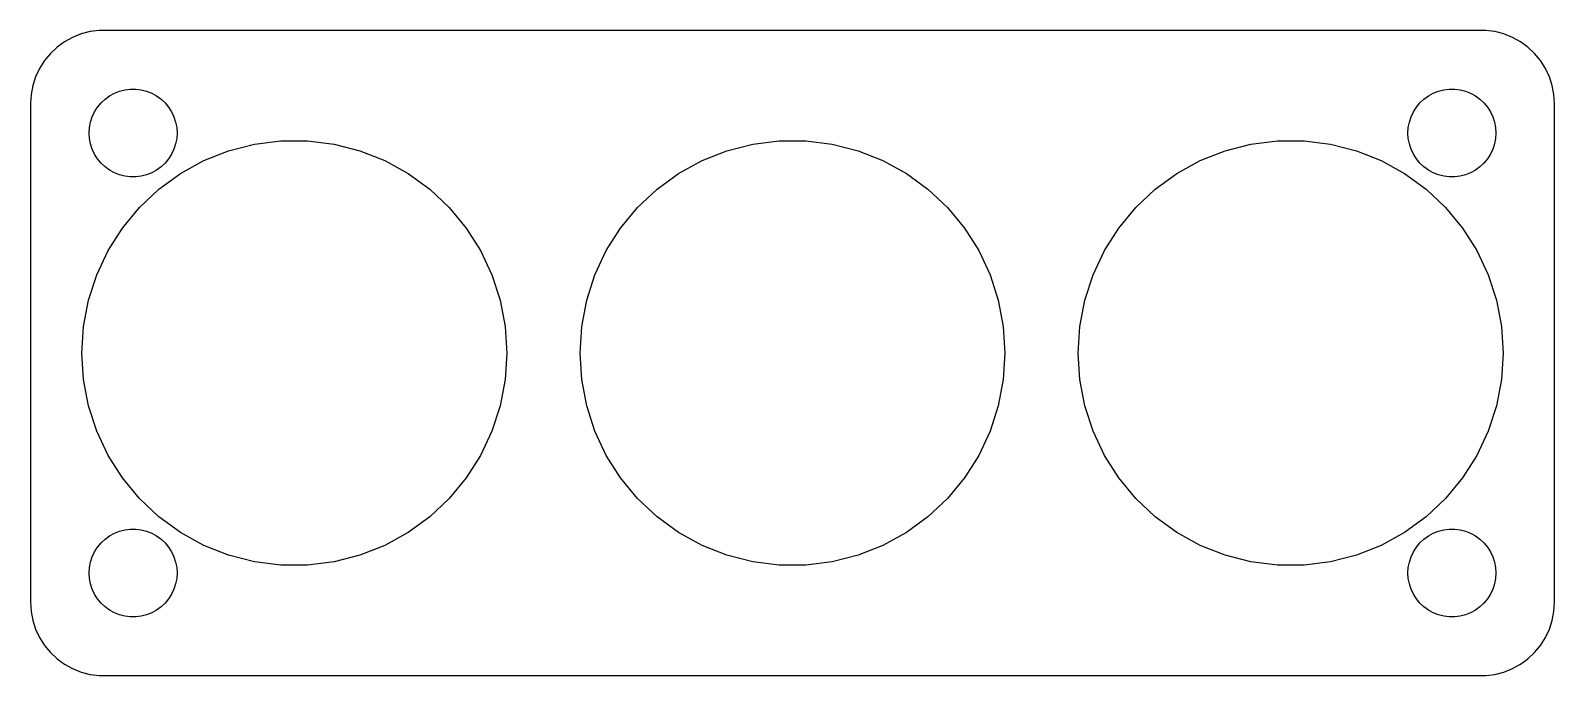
# Model space of a CAD drawing. Header units: metres. Extents: x -52 to 52, y 32 to 76.
import ezdxf

# ---------------------------------------------------------------- set-up
doc = ezdxf.new("R2010")
doc.units = ezdxf.units.M

msp = doc.modelspace()

# ---------------------------------------------------------------- linework, layer by layer
for p, q in [((-47.3139, 75.9901), (-47.9369, 75.9114)), ((47.3139, 75.9901), (-47.3139, 75.9901)), ((47.9369, 75.9114), (47.3139, 75.9901)), ((-49.6791, 75.2216), (-50.1871, 74.8526)), ((-49.1289, 75.5241), (-49.6791, 75.2216)), ((-48.5451, 75.7553), (-49.1289, 75.5241)), ((-47.9369, 75.9114), (-48.5451, 75.7553)), ((48.5451, 75.7553), (47.9369, 75.9114)), ((49.1289, 75.5241), (48.5451, 75.7553)), ((49.6791, 75.2216), (49.1289, 75.5241)), ((50.1871, 74.8526), (49.6791, 75.2216)), ((-51.0451, 73.9389), (-51.3815, 73.4088)), ((-50.6448, 74.4227), (-51.0451, 73.9389)), ((-50.1871, 74.8526), (-50.6448, 74.4227)), ((50.6448, 74.4227), (50.1871, 74.8526)), ((51.0451, 73.9389), (50.6448, 74.4227)), ((51.3815, 73.4088), (51.0451, 73.9389)), ((-51.6489, 72.8406), (-51.8429, 72.2434)), ((-51.3815, 73.4088), (-51.6489, 72.8406)), ((51.6489, 72.8406), (51.3815, 73.4088)), ((51.8429, 72.2434), (51.6489, 72.8406)), ((-51.8429, 72.2434), (-51.9606, 71.6267)), ((-46.2773, 71.7145), (-45.927, 71.8532)), ((-45.927, 71.8532), (-45.5621, 71.9469)), ((-45.5621, 71.9469), (-45.1884, 71.9941)), ((-45.1884, 71.9941), (-44.8116, 71.9941)), ((-44.8116, 71.9941), (-44.4379, 71.9469)), ((-44.4379, 71.9469), (-44.0729, 71.8532)), ((-44.0729, 71.8532), (-43.7227, 71.7145)), ((43.7227, 71.7145), (44.0729, 71.8532)), ((44.0729, 71.8532), (44.4379, 71.9469)), ((44.4379, 71.9469), (44.8116, 71.9941)), ((44.8116, 71.9941), (45.1884, 71.9941)), ((45.1884, 71.9941), (45.5621, 71.9469)), ((45.5621, 71.9469), (45.927, 71.8532)), ((45.927, 71.8532), (46.2773, 71.7145)), ((51.9606, 71.6267), (51.8429, 72.2434)), ((-51.9606, 71.6267), (-52, 71)), ((-52, 71), (-52, 37)), ((-47.6289, 70.4453), (-47.427, 70.7634)), ((-47.427, 70.7634), (-47.1869, 71.0536)), ((-47.1869, 71.0536), (-46.9123, 71.3115)), ((-46.9123, 71.3115), (-46.6075, 71.533)), ((-46.6075, 71.533), (-46.2773, 71.7145)), ((-43.7227, 71.7145), (-43.3925, 71.533)), ((-43.3925, 71.533), (-43.0877, 71.3115)), ((-43.0877, 71.3115), (-42.8131, 71.0536)), ((-42.8131, 71.0536), (-42.5729, 70.7634)), ((-42.5729, 70.7634), (-42.3711, 70.4453)), ((42.3711, 70.4453), (42.5729, 70.7634)), ((42.5729, 70.7634), (42.8131, 71.0536)), ((42.8131, 71.0536), (43.0877, 71.3115)), ((43.0877, 71.3115), (43.3925, 71.533)), ((43.3925, 71.533), (43.7227, 71.7145)), ((46.2773, 71.7145), (46.6075, 71.533)), ((46.6075, 71.533), (46.9123, 71.3115)), ((46.9123, 71.3115), (47.1869, 71.0536)), ((47.1869, 71.0536), (47.427, 70.7634)), ((47.427, 70.7634), (47.6289, 70.4453)), ((52, 71), (51.9606, 71.6267)), ((52, 37), (52, 71)), ((-47.9763, 69.376), (-47.9057, 69.7461)), ((-47.9057, 69.7461), (-47.7893, 70.1044)), ((-47.7893, 70.1044), (-47.6289, 70.4453)), ((-42.3711, 70.4453), (-42.2107, 70.1044)), ((-42.2107, 70.1044), (-42.0942, 69.7461)), ((-42.0942, 69.7461), (-42.0237, 69.376)), ((42.0237, 69.376), (42.0942, 69.7461)), ((42.0942, 69.7461), (42.2107, 70.1044)), ((42.2107, 70.1044), (42.3711, 70.4453)), ((47.6289, 70.4453), (47.7893, 70.1044)), ((47.7893, 70.1044), (47.9057, 69.7461)), ((47.9057, 69.7461), (47.9763, 69.376)), ((-48, 69), (-47.9763, 69.376)), ((-47.9763, 68.624), (-48, 69)), ((-42.0237, 69.376), (-42, 69)), ((-42, 69), (-42.0237, 68.624)), ((42, 69), (42.0237, 69.376)), ((42.0237, 68.624), (42, 69)), ((47.9763, 69.376), (48, 69)), ((48, 69), (47.9763, 68.624)), ((-47.9057, 68.2539), (-47.9763, 68.624)), ((-47.7893, 67.8956), (-47.9057, 68.2539)), ((-47.6289, 67.5547), (-47.7893, 67.8956)), ((-42.2107, 67.8956), (-42.3711, 67.5547)), ((-42.0942, 68.2539), (-42.2107, 67.8956)), ((-42.0237, 68.624), (-42.0942, 68.2539)), ((-40.1738, 67.12), (-38.4807, 67.7903)), ((-38.4807, 67.7903), (-36.717, 68.2432)), ((-36.717, 68.2432), (-34.9105, 68.4714)), ((-34.9105, 68.4714), (-33.0895, 68.4714)), ((-33.0895, 68.4714), (-31.283, 68.2432)), ((-31.283, 68.2432), (-29.5192, 67.7903)), ((-29.5192, 67.7903), (-27.8262, 67.12)), ((-6.1738, 67.12), (-4.48074, 67.7903)), ((-4.48074, 67.7903), (-2.71703, 68.2432)), ((-2.71703, 68.2432), (-0.91046, 68.4714)), ((-0.91046, 68.4714), (0.91046, 68.4714)), ((0.91046, 68.4714), (2.71703, 68.2432)), ((2.71703, 68.2432), (4.48074, 67.7903)), ((4.48074, 67.7903), (6.1738, 67.12)), ((27.8262, 67.12), (29.5192, 67.7903)), ((29.5192, 67.7903), (31.283, 68.2432)), ((31.283, 68.2432), (33.0895, 68.4714)), ((33.0895, 68.4714), (34.9105, 68.4714)), ((34.9105, 68.4714), (36.717, 68.2432)), ((36.717, 68.2432), (38.4807, 67.7903)), ((38.4807, 67.7903), (40.1738, 67.12)), ((42.0942, 68.2539), (42.0237, 68.624)), ((42.2107, 67.8956), (42.0942, 68.2539)), ((42.3711, 67.5547), (42.2107, 67.8956)), ((47.7893, 67.8956), (47.6289, 67.5547)), ((47.9057, 68.2539), (47.7893, 67.8956)), ((47.9763, 68.624), (47.9057, 68.2539)), ((-47.427, 67.2366), (-47.6289, 67.5547)), ((-47.1869, 66.9464), (-47.427, 67.2366)), ((-46.9123, 66.6884), (-47.1869, 66.9464)), ((-46.6075, 66.467), (-46.9123, 66.6884)), ((-43.0877, 66.6884), (-43.3925, 66.467)), ((-42.8131, 66.9464), (-43.0877, 66.6884)), ((-42.5729, 67.2366), (-42.8131, 66.9464)), ((-42.3711, 67.5547), (-42.5729, 67.2366)), ((-41.7695, 66.2428), (-40.1738, 67.12)), ((-27.8262, 67.12), (-26.2305, 66.2428)), ((-7.76949, 66.2428), (-6.1738, 67.12)), ((6.1738, 67.12), (7.76949, 66.2428)), ((26.2305, 66.2428), (27.8262, 67.12)), ((40.1738, 67.12), (41.7695, 66.2428)), ((42.5729, 67.2366), (42.3711, 67.5547)), ((42.8131, 66.9464), (42.5729, 67.2366)), ((43.0877, 66.6884), (42.8131, 66.9464)), ((43.3925, 66.467), (43.0877, 66.6884)), ((46.9123, 66.6884), (46.6075, 66.467)), ((47.1869, 66.9464), (46.9123, 66.6884)), ((47.427, 67.2366), (47.1869, 66.9464)), ((47.6289, 67.5547), (47.427, 67.2366)), ((-46.2773, 66.2855), (-46.6075, 66.467)), ((-45.927, 66.1468), (-46.2773, 66.2855)), ((-45.5621, 66.0531), (-45.927, 66.1468)), ((-45.1884, 66.0059), (-45.5621, 66.0531)), ((-44.8116, 66.0059), (-45.1884, 66.0059)), ((-44.4379, 66.0531), (-44.8116, 66.0059)), ((-44.0729, 66.1468), (-44.4379, 66.0531)), ((-43.7227, 66.2855), (-44.0729, 66.1468)), ((-43.3925, 66.467), (-43.7227, 66.2855)), ((-43.2426, 65.1724), (-41.7695, 66.2428)), ((-26.2305, 66.2428), (-24.7573, 65.1724)), ((-9.24265, 65.1724), (-7.76949, 66.2428)), ((7.76949, 66.2428), (9.24265, 65.1724)), ((24.7573, 65.1724), (26.2305, 66.2428)), ((41.7695, 66.2428), (43.2426, 65.1724)), ((43.7227, 66.2855), (43.3925, 66.467)), ((44.0729, 66.1468), (43.7227, 66.2855)), ((44.4379, 66.0531), (44.0729, 66.1468)), ((44.8116, 66.0059), (44.4379, 66.0531)), ((45.1884, 66.0059), (44.8116, 66.0059)), ((45.5621, 66.0531), (45.1884, 66.0059)), ((45.927, 66.1468), (45.5621, 66.0531)), ((46.2773, 66.2855), (45.927, 66.1468)), ((46.6075, 66.467), (46.2773, 66.2855)), ((-44.57, 63.9259), (-43.2426, 65.1724)), ((-24.7573, 65.1724), (-23.4299, 63.9259)), ((-10.57, 63.9259), (-9.24265, 65.1724)), ((9.24265, 65.1724), (10.57, 63.9259)), ((23.4299, 63.9259), (24.7573, 65.1724)), ((43.2426, 65.1724), (44.57, 63.9259)), ((-45.7307, 62.5229), (-44.57, 63.9259)), ((-23.4299, 63.9259), (-22.2692, 62.5229)), ((-11.7307, 62.5229), (-10.57, 63.9259)), ((10.57, 63.9259), (11.7307, 62.5229)), ((22.2692, 62.5229), (23.4299, 63.9259)), ((44.57, 63.9259), (45.7307, 62.5229)), ((-46.7064, 60.9854), (-45.7307, 62.5229)), ((-22.2692, 62.5229), (-21.2935, 60.9854)), ((-12.7064, 60.9854), (-11.7307, 62.5229)), ((11.7307, 62.5229), (12.7064, 60.9854)), ((21.2935, 60.9854), (22.2692, 62.5229)), ((45.7307, 62.5229), (46.7064, 60.9854)), ((-47.4818, 59.3378), (-46.7064, 60.9854)), ((-21.2935, 60.9854), (-20.5182, 59.3378)), ((-13.4818, 59.3378), (-12.7064, 60.9854)), ((12.7064, 60.9854), (13.4818, 59.3378)), ((20.5182, 59.3378), (21.2935, 60.9854)), ((46.7064, 60.9854), (47.4818, 59.3378)), ((-48.0444, 57.606), (-47.4818, 59.3378)), ((-20.5182, 59.3378), (-19.9555, 57.606)), ((-14.0444, 57.606), (-13.4818, 59.3378)), ((13.4818, 59.3378), (14.0444, 57.606)), ((19.9555, 57.606), (20.5182, 59.3378)), ((47.4818, 59.3378), (48.0444, 57.606)), ((-48.3857, 55.8173), (-48.0444, 57.606)), ((-19.9555, 57.606), (-19.6143, 55.8173)), ((-14.3857, 55.8173), (-14.0444, 57.606)), ((14.0444, 57.606), (14.3857, 55.8173)), ((19.6143, 55.8173), (19.9555, 57.606)), ((48.0444, 57.606), (48.3857, 55.8173)), ((-48.5, 54), (-48.3857, 55.8173)), ((-19.6143, 55.8173), (-19.5, 54)), ((-14.5, 54), (-14.3857, 55.8173)), ((14.3857, 55.8173), (14.5, 54)), ((19.5, 54), (19.6143, 55.8173)), ((48.3857, 55.8173), (48.5, 54)), ((-48.3857, 52.1827), (-48.5, 54)), ((-19.5, 54), (-19.6143, 52.1827)), ((-14.3857, 52.1827), (-14.5, 54)), ((14.5, 54), (14.3857, 52.1827)), ((19.6143, 52.1827), (19.5, 54)), ((48.5, 54), (48.3857, 52.1827)), ((-48.0444, 50.394), (-48.3857, 52.1827)), ((-19.6143, 52.1827), (-19.9555, 50.394)), ((-14.0444, 50.394), (-14.3857, 52.1827)), ((14.3857, 52.1827), (14.0444, 50.394)), ((19.9555, 50.394), (19.6143, 52.1827)), ((48.3857, 52.1827), (48.0444, 50.394)), ((-47.4818, 48.6622), (-48.0444, 50.394)), ((-19.9555, 50.394), (-20.5182, 48.6622)), ((-13.4818, 48.6622), (-14.0444, 50.394)), ((14.0444, 50.394), (13.4818, 48.6622)), ((20.5182, 48.6622), (19.9555, 50.394)), ((48.0444, 50.394), (47.4818, 48.6622)), ((-46.7064, 47.0146), (-47.4818, 48.6622)), ((-20.5182, 48.6622), (-21.2935, 47.0146)), ((-12.7064, 47.0146), (-13.4818, 48.6622)), ((13.4818, 48.6622), (12.7064, 47.0146)), ((21.2935, 47.0146), (20.5182, 48.6622)), ((47.4818, 48.6622), (46.7064, 47.0146)), ((-45.7307, 45.4771), (-46.7064, 47.0146)), ((-21.2935, 47.0146), (-22.2692, 45.4771)), ((-11.7307, 45.4771), (-12.7064, 47.0146)), ((12.7064, 47.0146), (11.7307, 45.4771)), ((22.2692, 45.4771), (21.2935, 47.0146)), ((46.7064, 47.0146), (45.7307, 45.4771)), ((-44.57, 44.0741), (-45.7307, 45.4771)), ((-22.2692, 45.4771), (-23.4299, 44.0741)), ((-10.57, 44.0741), (-11.7307, 45.4771)), ((11.7307, 45.4771), (10.57, 44.0741)), ((23.4299, 44.0741), (22.2692, 45.4771)), ((45.7307, 45.4771), (44.57, 44.0741)), ((-43.2426, 42.8276), (-44.57, 44.0741)), ((-23.4299, 44.0741), (-24.7573, 42.8276)), ((-9.24265, 42.8276), (-10.57, 44.0741)), ((10.57, 44.0741), (9.24265, 42.8276)), ((24.7573, 42.8276), (23.4299, 44.0741)), ((44.57, 44.0741), (43.2426, 42.8276)), ((-41.7695, 41.7572), (-43.2426, 42.8276)), ((-24.7573, 42.8276), (-26.2305, 41.7572)), ((-7.76949, 41.7572), (-9.24265, 42.8276)), ((9.24265, 42.8276), (7.76949, 41.7572)), ((26.2305, 41.7572), (24.7573, 42.8276)), ((43.2426, 42.8276), (41.7695, 41.7572)), ((-46.6075, 41.533), (-46.2773, 41.7145)), ((-46.2773, 41.7145), (-45.927, 41.8532)), ((-45.927, 41.8532), (-45.5621, 41.9469)), ((-45.5621, 41.9469), (-45.1884, 41.9941)), ((-45.1884, 41.9941), (-44.8116, 41.9941)), ((-44.8116, 41.9941), (-44.4379, 41.9469)), ((-44.4379, 41.9469), (-44.0729, 41.8532)), ((-44.0729, 41.8532), (-43.7227, 41.7145)), ((-43.7227, 41.7145), (-43.3925, 41.533)), ((-40.1738, 40.88), (-41.7695, 41.7572)), ((-26.2305, 41.7572), (-27.8262, 40.88)), ((-6.1738, 40.88), (-7.76949, 41.7572)), ((7.76949, 41.7572), (6.1738, 40.88)), ((27.8262, 40.88), (26.2305, 41.7572)), ((41.7695, 41.7572), (40.1738, 40.88)), ((43.3925, 41.533), (43.7227, 41.7145)), ((43.7227, 41.7145), (44.0729, 41.8532)), ((44.0729, 41.8532), (44.4379, 41.9469)), ((44.4379, 41.9469), (44.8116, 41.9941)), ((44.8116, 41.9941), (45.1884, 41.9941)), ((45.1884, 41.9941), (45.5621, 41.9469)), ((45.5621, 41.9469), (45.927, 41.8532)), ((45.927, 41.8532), (46.2773, 41.7145)), ((46.2773, 41.7145), (46.6075, 41.533)), ((-47.6289, 40.4453), (-47.427, 40.7634)), ((-47.427, 40.7634), (-47.1869, 41.0536)), ((-47.1869, 41.0536), (-46.9123, 41.3116)), ((-46.9123, 41.3116), (-46.6075, 41.533)), ((-43.3925, 41.533), (-43.0877, 41.3116)), ((-43.0877, 41.3116), (-42.8131, 41.0536)), ((-42.8131, 41.0536), (-42.5729, 40.7634)), ((-42.5729, 40.7634), (-42.3711, 40.4453)), ((-38.4807, 40.2097), (-40.1738, 40.88)), ((-27.8262, 40.88), (-29.5192, 40.2097)), ((-4.48074, 40.2097), (-6.1738, 40.88)), ((6.1738, 40.88), (4.48074, 40.2097)), ((29.5192, 40.2097), (27.8262, 40.88)), ((40.1738, 40.88), (38.4807, 40.2097)), ((42.3711, 40.4453), (42.5729, 40.7634)), ((42.5729, 40.7634), (42.8131, 41.0536)), ((42.8131, 41.0536), (43.0877, 41.3116)), ((43.0877, 41.3116), (43.3925, 41.533)), ((46.6075, 41.533), (46.9123, 41.3116)), ((46.9123, 41.3116), (47.1869, 41.0536)), ((47.1869, 41.0536), (47.427, 40.7634)), ((47.427, 40.7634), (47.6289, 40.4453)), ((-47.9763, 39.376), (-47.9057, 39.7461)), ((-47.9057, 39.7461), (-47.7893, 40.1044)), ((-47.7893, 40.1044), (-47.6289, 40.4453)), ((-42.3711, 40.4453), (-42.2107, 40.1044)), ((-42.2107, 40.1044), (-42.0942, 39.7461)), ((-42.0942, 39.7461), (-42.0237, 39.376)), ((-36.717, 39.7568), (-38.4807, 40.2097)), ((-34.9105, 39.5286), (-36.717, 39.7568)), ((-33.0895, 39.5286), (-34.9105, 39.5286)), ((-31.283, 39.7568), (-33.0895, 39.5286)), ((-29.5192, 40.2097), (-31.283, 39.7568)), ((-2.71703, 39.7568), (-4.48074, 40.2097)), ((-0.91046, 39.5286), (-2.71703, 39.7568)), ((0.91046, 39.5286), (-0.91046, 39.5286)), ((2.71703, 39.7568), (0.91046, 39.5286)), ((4.48074, 40.2097), (2.71703, 39.7568)), ((31.283, 39.7568), (29.5192, 40.2097)), ((33.0895, 39.5286), (31.283, 39.7568)), ((34.9105, 39.5286), (33.0895, 39.5286)), ((36.717, 39.7568), (34.9105, 39.5286)), ((38.4807, 40.2097), (36.717, 39.7568)), ((42.0237, 39.376), (42.0942, 39.7461)), ((42.0942, 39.7461), (42.2107, 40.1044)), ((42.2107, 40.1044), (42.3711, 40.4453)), ((47.6289, 40.4453), (47.7893, 40.1044)), ((47.7893, 40.1044), (47.9057, 39.7461)), ((47.9057, 39.7461), (47.9763, 39.376)), ((-48, 39), (-47.9763, 39.376)), ((-47.9763, 38.624), (-48, 39)), ((-47.9057, 38.2539), (-47.9763, 38.624)), ((-42.0237, 38.624), (-42.0942, 38.2539)), ((-42.0237, 39.376), (-42, 39)), ((-42, 39), (-42.0237, 38.624)), ((42, 39), (42.0237, 39.376)), ((42.0237, 38.624), (42, 39)), ((42.0942, 38.2539), (42.0237, 38.624)), ((47.9763, 38.624), (47.9057, 38.2539)), ((47.9763, 39.376), (48, 39)), ((48, 39), (47.9763, 38.624)), ((-47.7893, 37.8956), (-47.9057, 38.2539)), ((-47.6289, 37.5547), (-47.7893, 37.8956)), ((-47.427, 37.2366), (-47.6289, 37.5547)), ((-42.3711, 37.5547), (-42.5729, 37.2366)), ((-42.2107, 37.8956), (-42.3711, 37.5547)), ((-42.0942, 38.2539), (-42.2107, 37.8956)), ((42.2107, 37.8956), (42.0942, 38.2539)), ((42.3711, 37.5547), (42.2107, 37.8956)), ((42.5729, 37.2366), (42.3711, 37.5547)), ((47.6289, 37.5547), (47.427, 37.2366)), ((47.7893, 37.8956), (47.6289, 37.5547)), ((47.9057, 38.2539), (47.7893, 37.8956)), ((-52, 37), (-51.9606, 36.3733)), ((-47.1869, 36.9464), (-47.427, 37.2366)), ((-46.9123, 36.6885), (-47.1869, 36.9464)), ((-46.6075, 36.467), (-46.9123, 36.6885)), ((-46.2773, 36.2855), (-46.6075, 36.467)), ((-43.3925, 36.467), (-43.7227, 36.2855)), ((-43.0877, 36.6885), (-43.3925, 36.467)), ((-42.8131, 36.9464), (-43.0877, 36.6885)), ((-42.5729, 37.2366), (-42.8131, 36.9464)), ((42.8131, 36.9464), (42.5729, 37.2366)), ((43.0877, 36.6885), (42.8131, 36.9464)), ((43.3925, 36.467), (43.0877, 36.6885)), ((43.7227, 36.2855), (43.3925, 36.467)), ((46.6075, 36.467), (46.2773, 36.2855)), ((46.9123, 36.6885), (46.6075, 36.467)), ((47.1869, 36.9464), (46.9123, 36.6885)), ((47.427, 37.2366), (47.1869, 36.9464)), ((51.9606, 36.3733), (52, 37)), ((-51.9606, 36.3733), (-51.8429, 35.7566)), ((-51.8429, 35.7566), (-51.6489, 35.1594)), ((-45.927, 36.1468), (-46.2773, 36.2855)), ((-45.5621, 36.0531), (-45.927, 36.1468)), ((-45.1884, 36.0059), (-45.5621, 36.0531)), ((-44.8116, 36.0059), (-45.1884, 36.0059)), ((-44.4379, 36.0531), (-44.8116, 36.0059)), ((-44.0729, 36.1468), (-44.4379, 36.0531)), ((-43.7227, 36.2855), (-44.0729, 36.1468)), ((44.0729, 36.1468), (43.7227, 36.2855)), ((44.4379, 36.0531), (44.0729, 36.1468)), ((44.8116, 36.0059), (44.4379, 36.0531)), ((45.1884, 36.0059), (44.8116, 36.0059)), ((45.5621, 36.0531), (45.1884, 36.0059)), ((45.927, 36.1468), (45.5621, 36.0531)), ((46.2773, 36.2855), (45.927, 36.1468)), ((51.6489, 35.1594), (51.8429, 35.7566)), ((51.8429, 35.7566), (51.9606, 36.3733)), ((-51.6489, 35.1594), (-51.3815, 34.5912)), ((-51.3815, 34.5912), (-51.0451, 34.0611)), ((51.0451, 34.0611), (51.3815, 34.5912)), ((51.3815, 34.5912), (51.6489, 35.1594)), ((-51.0451, 34.0611), (-50.6448, 33.5773)), ((-50.6448, 33.5773), (-50.1871, 33.1474)), ((50.1871, 33.1474), (50.6448, 33.5773)), ((50.6448, 33.5773), (51.0451, 34.0611)), ((-50.1871, 33.1474), (-49.6791, 32.7784)), ((-49.6791, 32.7784), (-49.1289, 32.4759)), ((-49.1289, 32.4759), (-48.5451, 32.2447)), ((-48.5451, 32.2447), (-47.9369, 32.0886)), ((47.9369, 32.0886), (48.5451, 32.2447)), ((48.5451, 32.2447), (49.1289, 32.4759)), ((49.1289, 32.4759), (49.6791, 32.7784)), ((49.6791, 32.7784), (50.1871, 33.1474)), ((-47.9369, 32.0886), (-47.3139, 32.0099)), ((-47.3139, 32.0099), (47.3139, 32.0099)), ((47.3139, 32.0099), (47.9369, 32.0886))]:
    msp.add_line(p, q)

doc.saveas('drawing.dxf')
